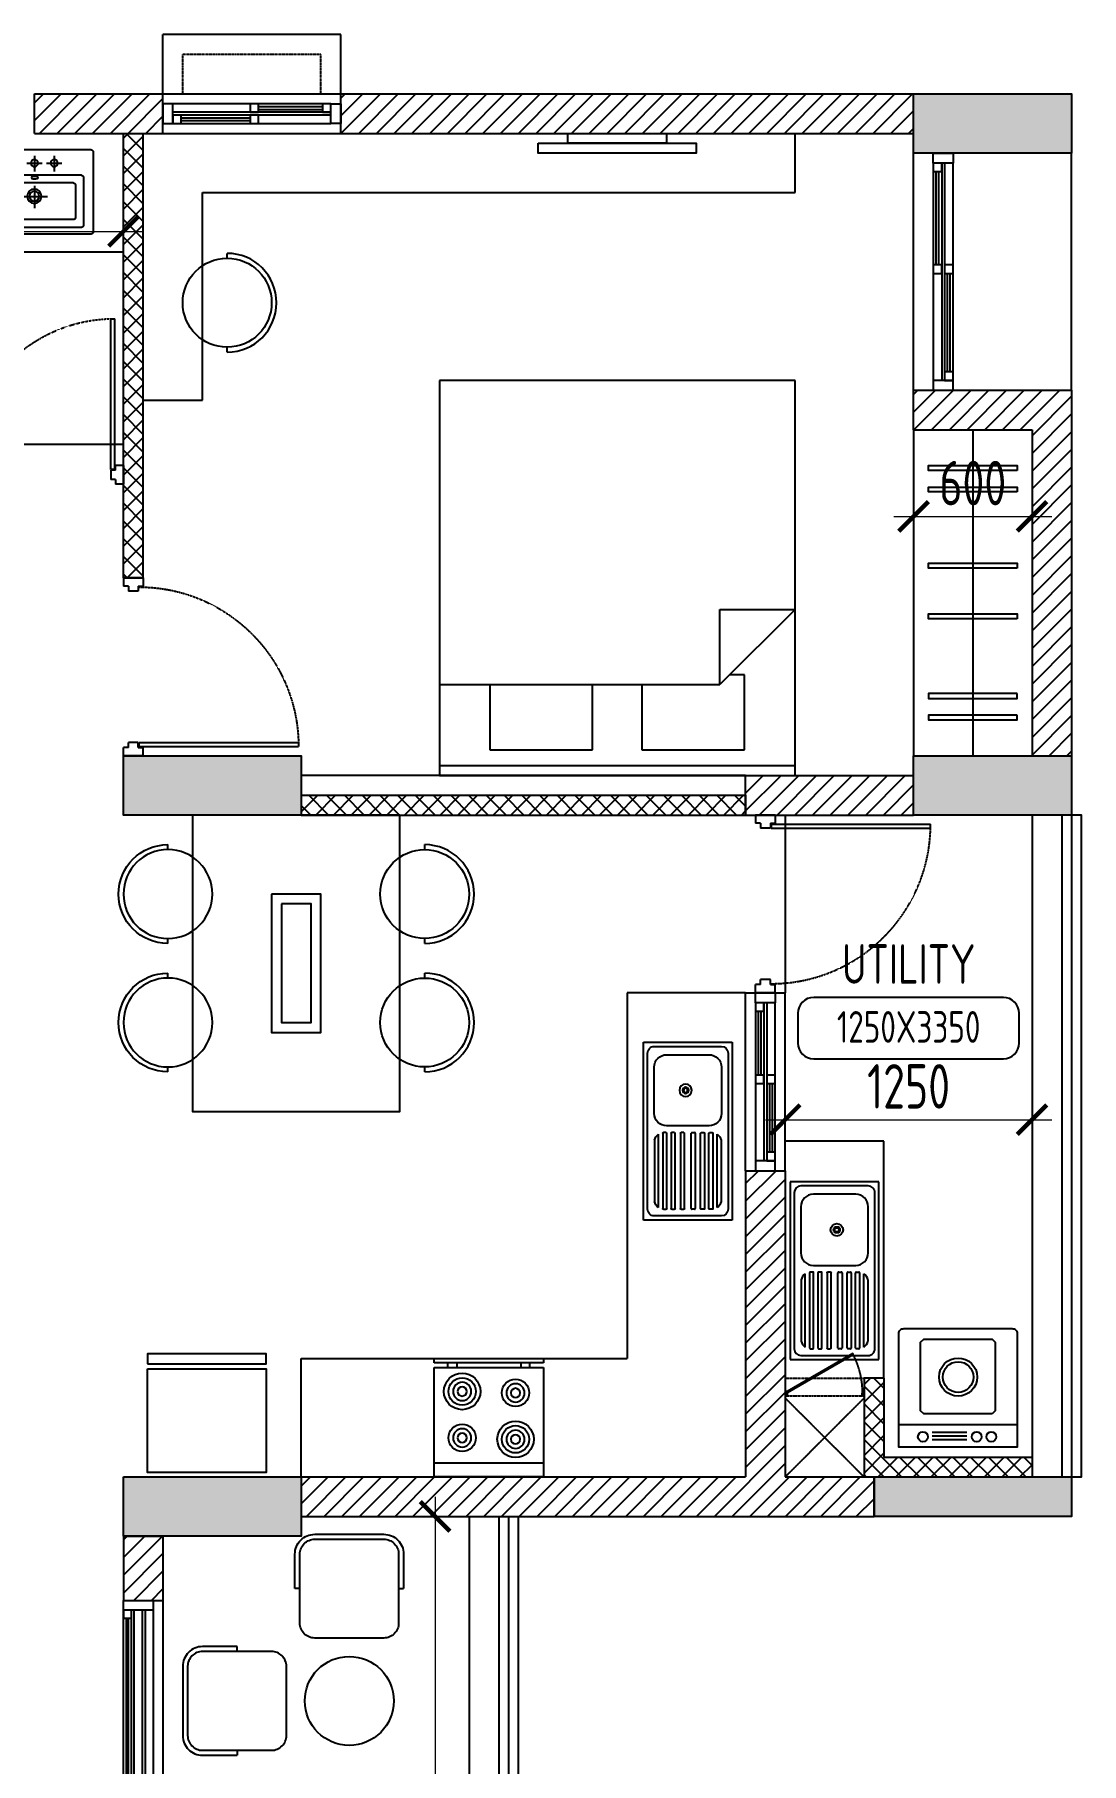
# Model space of a CAD drawing. Header units: millimetres. Extents: x -92307 to 258096, y -47434 to 112633.
# Drawn here: x 130151 to 135451, y -17648 to -8898 of the extents above; entities that cross this region are included whole.
import ezdxf
from ezdxf.enums import TextEntityAlignment as Align

# ---------------------------------------------------------------- set-up
doc = ezdxf.new("R2010")
doc.units = ezdxf.units.MM
doc.header["$LTSCALE"] = 10
doc.header["$PDMODE"] = 35
doc.header["$PDSIZE"] = 500
doc.linetypes.add('DASHED', pattern=[19.05, 12.7, -6.35])
doc.linetypes.add('HIDDEN', pattern=[9.525, 6.35, -3.175])
for name, color, linetype in [('07--DIM-1', 1, 'Continuous'), ('A--BLOCKWALL-1', 9, 'Continuous'), ('A--BLOCKWALL-2', 2, 'Continuous'), ('A--BLOCKWALL-3', 3, 'Continuous'), ('A--BLOCKWALL-HATCH', 8, 'Continuous'), ('A--CONCRETE-1', 9, 'Continuous'), ('A--CONCRETE-HID', 9, 'HIDDEN'), ('A--DOWN', 34, 'Continuous'), ('A--FIXTURE-0', 8, 'Continuous'), ('A--FURNITURE-0', 253, 'Continuous'), ('A--FURNITURE-1', 9, 'Continuous'), ('A--GLAZING-0', 181, 'Continuous'), ('A--HANDRAIL-1', 9, 'Continuous'), ('A--HATCH-1', 8, 'Continuous'), ('A--SANITARY-0', 253, 'Continuous'), ('A--SHAFT-HIDDEN', 9, 'HIDDEN'), ('A--SPACENUMBER', 2, 'Continuous'), ('A--SPACENUMBER-1', 8, 'Continuous'), ('A--SPACEREF', 3, 'Continuous'), ('A--Stucture', 9, 'Continuous'), ('A--TILING-1', 8, 'Continuous'), ('Typical floor Column Centre line$0$X-3rd Floor Column$0$A--COL250', 250, 'Continuous'), ('Typical floor Column Centre line$0$X-3rd Floor Column$0$A--CONCRETE-4', 4, 'Continuous')]:
    doc.layers.add(name, color=color, linetype=linetype)
doc.styles.add('ISO', font='isocp2.shx', dxfattribs={"width": 0.8})
doc.dimstyles.new('A-DIM-100', dxfattribs={"dimscale": 100, "dimtxt": 2.25, "dimasz": 1.5, "dimexe": 1, "dimexo": 0.5, "dimgap": 0, "dimtad": 0, "dimdec": 0, "dimzin": 12, "dimdsep": 46, "dimtxsty": 'ISO', "dimblk": 'ARCHTICK', "dimcen": 1, "dimdle": 1, "dimclrd": 8, "dimclre": 8, "dimclrt": 256, "dimadec": 0, "dimazin": 3, "dimtfac": 1, "dimtdec": 0, "dimtmove": 1, "dimatfit": 2, "dimfxl": 1, "dimtvp": 0.75, "dimtolj": 1, "dimtzin": 12, "dimlwd": 18, "dimlwe": 18, "dimarcsym": 0})
pattern_1 = [(45, (127700.97, -23097.9), (-44.90128, 44.90128), [])]
pattern_2 = [(45, (127700.97, -23097.9), (-44.90128, 44.90128), []), (135, (127700.97, -23097.9), (-44.90128, -44.90128), [])]

# ---------------------------------------------------------------- blocks, each defined once
blk = doc.blocks.new('A$C542B73FF')
at = {"layer": 'A--FURNITURE-0'}
for points in [[(-400, 50), (400, 50), (400, 100), (-400, 100)], [(-250, 0), (250, 0), (250, 50), (-250, 50)]]:
    blk.add_lwpolyline(points, close=True, dxfattribs=at)
blk = doc.blocks.new('A$C7FA855F9')
at = {"layer": 'A--FURNITURE-0', "linetype": 'Continuous'}
for p, q in [((900, 2000), (-900, 2000)), ((-900, 2000), (-900, 0)), ((900, 0), (900, 2000)), ((900, 840), (520, 460)), ((520, 840), (900, 840)), ((520, 460), (520, 840)), ((-900, 460), (520, 460)), ((-645, 460), (-645, 130)), ((-125, 130), (-125, 460)), ((125, 460), (125, 130)), ((645, 510), (570, 510)), ((645, 130), (645, 510)), ((-645, 130), (-125, 130)), ((125, 130), (645, 130)), ((-900, 50), (900, 50)), ((-900, 0), (900, 0))]:
    blk.add_line(p, q, dxfattribs=at)
blk = doc.blocks.new('A$C383732B3')
for p, q in [((275, 250), (275, 275)), ((275, -250), (275, -275))]:
    blk.add_line(p, q)
blk.add_lwpolyline([(275, 275), (100, 275, 0.414214), (0, 175), (0, -175, 0.414214), (100, -275), (275, -275)], format="xyb")
blk.add_lwpolyline([(100, -250), (450, -250, 0.414214), (525, -175), (525, 175, 0.414214), (450, 250), (100, 250, 0.414214), (25, 175), (25, -175, 0.414214)], format="xyb", close=True)
blk = doc.blocks.new('A$C337B3EF4')
for p, q in [((0, 225), (0, 250)), ((0, -250), (0, -225))]:
    blk.add_line(p, q)
blk.add_circle((0, 0), 225)
blk.add_arc((0, 0), 250, 270, 90)
blk = doc.blocks.new('A$C666E5324')
at = {"layer": 'A--FURNITURE-0'}
for points in [[(0, -525), (-1500, -525), (-1500, 525), (0, 525)], [(-400, -125), (-1100, -125), (-1100, 125), (-400, 125)], [(-450, -75), (-1050, -75), (-1050, 75), (-450, 75)]]:
    blk.add_lwpolyline(points, close=True, dxfattribs=at)
at = {"layer": 'A--FURNITURE-0', "xscale": -1, "rotation": 270.000000000004}
for p in [(-1050, 650), (-400, 650)]:
    blk.add_blockref('A$C337B3EF4', p, dxfattribs=at)
at = {"layer": 'A--FURNITURE-0', "rotation": 270.000000000004}
for p in [(-1050, -650), (-400, -650)]:
    blk.add_blockref('A$C337B3EF4', p, dxfattribs=at)
blk = doc.blocks.new('A$C030B2EE2')
at = {"layer": 'A--DOWN'}
for p, q in [((-100, 1150), (-100, 50)), ((-57.3, 1150), (-57.3, 50)), ((-42.7, 1150), (-42.7, 93)), ((0, 50), (0, 1150))]:
    blk.add_line(p, q, dxfattribs=at)
for points in [[(0, 1150), (-100, 1150), (-100, 1200), (0, 1200)], [(-57.3, 1150), (-100, 1150), (-100, 1107), (-57.3, 1107)], [(-57.3, 634), (-100, 634), (-100, 591), (-57.3, 591)], [(0, 634), (-42.7, 634), (-42.7, 591), (0, 591)], [(0, 93), (-42.7, 93), (-42.7, 50), (0, 50)], [(0, 50), (-100, 50), (-100, 0), (0, 0)]]:
    blk.add_lwpolyline(points, close=True, dxfattribs=at)
at = {"layer": 'A--GLAZING-0'}
for p, q in [((-85.6, 634), (-85.6, 1107)), ((-71.6, 634), (-71.6, 1107)), ((-28.4, 93), (-28.4, 591)), ((-14.4, 93), (-14.4, 591))]:
    blk.add_line(p, q, dxfattribs=at)
blk = doc.blocks.new('A$C35654C4B')
at = {"layer": 'A--BLOCKWALL-1'}
for p, q in [((-900, 200), (0, 200)), ((-900, 0), (0, 0))]:
    blk.add_line(p, q, dxfattribs=at)
at = {"layer": 'A--DOWN'}
for p, q in [((-50, 150), (-850, 150)), ((-50, 107.3), (-850, 107.3)), ((-50, 92.7), (-807, 92.7)), ((-850, 50), (-50, 50))]:
    blk.add_line(p, q, dxfattribs=at)
for points in [[(-850, 50), (-850, 150), (-900, 150), (-900, 50)], [(-807, 50), (-807, 92.7), (-850, 92.7), (-850, 50)], [(-416, 107.3), (-416, 150), (-459, 150), (-459, 107.3)], [(-416, 50), (-416, 92.7), (-459, 92.7), (-459, 50)], [(-50, 107.3), (-50, 150), (-93, 150), (-93, 107.3)], [(-50, 50), (-50, 150), (0, 150), (0, 50)]]:
    blk.add_lwpolyline(points, close=True, dxfattribs=at)
at = {"layer": 'A--GLAZING-0'}
for p, q in [((-416, 135.6), (-93, 135.6)), ((-416, 121.6), (-93, 121.6)), ((-807, 78.4), (-459, 78.4)), ((-807, 64.4), (-459, 64.4))]:
    blk.add_line(p, q, dxfattribs=at)
blk = doc.blocks.new('A$C34D21E7E')
at = {"layer": 'A--DOWN'}
for p, q in [((-150, 2450), (-150, -150)), ((-110, 2450), (-110, -150)), ((-95, 2450), (-95, -150)), ((-55, -150), (-55, 2450)), ((-40, -150), (-40, 2450)), ((0, -150), (0, 2450))]:
    blk.add_line(p, q, dxfattribs=at)
for points in [[(-150, 2450), (0, 2450), (0, 2500), (-150, 2500)], [(-40, 2450), (0, 2450), (0, 2410), (-40, 2410)], [(-95, 1590), (-55, 1590), (-55, 1550), (-95, 1550)], [(-40, 1550), (0, 1550), (0, 1590), (-40, 1590)], [(-150, 740), (-110, 740), (-110, 700), (-150, 700)], [(-95, 700), (-55, 700), (-55, 740), (-95, 740)], [(-150, -150), (-110, -150), (-110, -110), (-150, -110)], [(-150, -150), (0, -150), (0, -200), (-150, -200)]]:
    blk.add_lwpolyline(points, close=True, dxfattribs=at)
at = {"layer": 'A--GLAZING-0'}
for p, q in [((-25, 1590), (-25, 2410)), ((-15, 1590), (-15, 2410)), ((-80, 740), (-80, 1550)), ((-70, 740), (-70, 1550)), ((-135, -110), (-135, 700)), ((-125, -110), (-125, 700))]:
    blk.add_line(p, q, dxfattribs=at)
blk = doc.blocks.new('A$C1CBF2325')
at = {"layer": 'A--DOWN'}
for p, q in [((100, 0), (0, 0)), ((0, 0), (0, -42)), ((100, 0), (100, -42)), ((25, -42), (0, -42)), ((25, -42), (25, -67)), ((75, -67), (25, -67)), ((75, -42), (75, -67)), ((75, -42), (100, -42)), ((78.8, -46.2), (78.8, -67)), ((78.8, -46.2), (886, -46.2)), ((78.8, -67), (886, -67)), ((886, -67), (886, -46.2)), ((25, -858), (0, -858)), ((0, -900), (0, -858)), ((75, -833), (25, -833)), ((25, -858), (25, -833)), ((75, -858), (75, -833)), ((75, -858), (100, -858)), ((100, -900), (100, -858)), ((100, -900), (0, -900))]:
    blk.add_line(p, q, dxfattribs=at)
at = {"layer": 'A--DOWN', "color": 8, "linetype": 'DASHED', "ltscale": 0.005}
blk.add_arc((78.8, -46.2), 807.5, 269.73187, 358.52905, dxfattribs=at)
blk = doc.blocks.new('A$C302618AE')
at = {"layer": 'A--SANITARY-0'}
for p, q in [((-286.6, 0), (286.6, 0)), ((-296.6, -10), (-296.6, -416.5)), ((-60.1, -67.5), (-138, -67.5)), ((-99.5, -30), (-99.5, -110.2)), ((40, -67.5), (-37.9, -67.5)), ((0.5, -30), (0.5, -110.2)), ((140.5, -67.5), (62.6, -67.5)), ((101.1, -30), (101.1, -110.2)), ((296.6, -10), (296.6, -416.5)), ((-247.4, -138.5), (-247.4, -382.6)), ((-237.4, -128.5), (240, -128.5)), ((-196.4, -167.7), (198.9, -167.7)), ((250, -138.5), (250, -382.6)), ((-206.4, -177.7), (-206.4, -343.3)), ((65.1, -236), (-64.9, -236)), ((-0.1, -182.6), (-0.1, -294.6)), ((208.9, -177.7), (208.9, -343.3)), ((-286.6, -426.5), (286.6, -426.5)), ((-237.4, -392.6), (240, -392.6)), ((-196.4, -353.3), (198.9, -353.3))]:
    blk.add_line(p, q, dxfattribs=at)
for centre, radius in [((-99.5, -67.5), 17.8), ((0.5, -67.5), 17.8), ((101.1, -67.5), 17.8), ((1.1, -234.9), 36.3), ((1.1, -234.7), 25)]:
    blk.add_circle(centre, radius, dxfattribs=at)
for centre, start, end in [((-286.6, -10), 90, 180), ((286.6, -10), 0, 90), ((-237.4, -138.5), 90, 180), ((-196.4, -177.7), 90, 180), ((198.9, -177.7), 0, 90), ((240, -138.5), 0, 90), ((-196.4, -343.3), 180, 270), ((198.9, -343.3), 270, 0), ((-286.6, -416.5), 180, 270), ((-237.4, -382.6), 180, 270), ((240, -382.6), 270, 0), ((286.6, -416.5), 270, 0)]:
    blk.add_arc(centre, 10, start, end, dxfattribs=at)
blk.add_ellipse((-0.1, -141.1), major_axis=(17.6, 0), ratio=0.318204, dxfattribs=at)
blk = doc.blocks.new('A$C47D60FF3')
at = {"layer": 'A--FIXTURE-0'}
blk.add_lwpolyline([(-0.075, 0.6), (-0.075, 0), (-0.6, 0), (-0.6, 0.6)], close=True, dxfattribs=at)
blk.add_lwpolyline([(-0.05, 0.6), (-0.05, 0), (0, 0), (0, 0.6), (-0.05, 0.6)], dxfattribs=at)
blk = doc.blocks.new('SPACE')
at = {"layer": 'A--SPACENUMBER-1'}
blk.add_lwpolyline([(-600, 0), (600, 0, 0.414213562), (700, 100), (700, 288.5, 0.414213562), (600, 388.5), (-600, 388.5, 0.414213562), (-700, 288.5), (-700, 100, 0.414213562), (-600, 0, -0.052514465)], format="xyb", dxfattribs=at)
at = {"layer": 'A--SPACENUMBER', "style": 'ISO', "width": 0.8, "flags": 4}
blk.add_attdef('01', text='', height=250, dxfattribs=at).set_placement((0.455, 202.41), align=Align.MIDDLE)
at = {"layer": 'A--SPACEREF', "style": 'ISO', "width": 0.8, "flags": 4}
blk.add_attdef('S', text='', height=300, dxfattribs=at).set_placement((1.35, 474.975), align=Align.CENTER)
blk = doc.blocks.new('A$C2D7D56F7')
at = {"layer": 'A--FIXTURE-0'}
for p, q in [((-0.0443, -0.0369), (0.1306, -0.0369)), ((-0.0443, -0.0556), (0.1306, -0.0556)), ((-0.0443, -0.0744), (0.1306, -0.0744)), ((-0.3, -0.1125), (0.3, -0.1125))]:
    blk.add_line(p, q, dxfattribs=at)
blk.add_lwpolyline([(0.3, -0.575, -0.414214), (0.275, -0.6), (-0.275, -0.6, -0.414214), (-0.3, -0.575), (-0.3, 0), (0.3, 0)], format="xyb", close=True, dxfattribs=at)
blk.add_lwpolyline([(-0.1731, -0.1685), (0.1734, -0.1685), (0.1891, -0.1842), (0.1891, -0.5307), (0.1734, -0.5465), (-0.1731, -0.5465), (-0.1889, -0.5307), (-0.1889, -0.1842)], close=True, dxfattribs=at)
for centre, radius in [((-0.1687, -0.0522), 0.025), ((-0.0947, -0.0522), 0.025), ((0.1777, -0.0522), 0.025), ((-0.0007, -0.3546), 0.0964), ((-0.0007, -0.3546), 0.0776)]:
    blk.add_circle(centre, radius, dxfattribs=at)
blk = doc.blocks.new('A$C321E12B3')
at = {"layer": 'A--SANITARY-0', "ltscale": 5}
for p, q in [((-0.9, 0.45), (0, 0.45)), ((-0.9, 0), (-0.9, 0.45)), ((0, 0.45), (0, 0)), ((-0.879, 0.0547), (-0.879, 0.3953)), ((-0.8453, 0.429), (-0.0547, 0.429)), ((-0.7738, 0.3953), (-0.54, 0.3953)), ((-0.4391, 0.352), (-0.0589, 0.352)), ((-0.0633, 0.373), (-0.4347, 0.373)), ((-0.404, 0.3941), (-0.0939, 0.3941)), ((-0.021, 0.3953), (-0.021, 0.0547)), ((-0.8369, 0.1178), (-0.8369, 0.3322)), ((-0.4769, 0.3322), (-0.4769, 0.1178)), ((-0.4433, 0.3352), (-0.4433, 0.3478)), ((-0.4433, 0.2931), (-0.4433, 0.3057)), ((-0.0589, 0.331), (-0.4391, 0.331)), ((-0.4391, 0.31), (-0.0589, 0.31)), ((-0.0589, 0.2889), (-0.4391, 0.2889)), ((-0.4391, 0.2628), (-0.0589, 0.2628)), ((-0.0547, 0.3478), (-0.0547, 0.3352)), ((-0.0547, 0.3057), (-0.0547, 0.2931)), ((-0.4433, 0.246), (-0.4433, 0.2586)), ((-0.4433, 0.204), (-0.4433, 0.1914)), ((-0.0589, 0.2418), (-0.4391, 0.2418)), ((-0.0589, 0.2082), (-0.4391, 0.2082)), ((-0.4391, 0.1872), (-0.0589, 0.1872)), ((-0.0547, 0.2586), (-0.0547, 0.246)), ((-0.0547, 0.1914), (-0.0547, 0.204)), ((-0.4433, 0.1569), (-0.4433, 0.1443)), ((-0.4433, 0.1148), (-0.4433, 0.1022)), ((-0.0589, 0.1611), (-0.4391, 0.1611)), ((-0.4391, 0.14), (-0.0589, 0.14)), ((-0.0589, 0.119), (-0.4391, 0.119)), ((-0.4391, 0.098), (-0.0589, 0.098)), ((-0.0547, 0.1443), (-0.0547, 0.1569)), ((-0.0547, 0.1022), (-0.0547, 0.1148)), ((0, 0), (-0.9, 0)), ((-0.0547, 0.021), (-0.8453, 0.021)), ((-0.54, 0.0547), (-0.7738, 0.0547)), ((-0.0633, 0.077), (-0.4347, 0.077)), ((-0.404, 0.0559), (-0.0939, 0.0559))]:
    blk.add_line(p, q, dxfattribs=at)
at = {"layer": 'A--SANITARY-0'}
blk.add_line((-0.9, 0.45), (0, 0.45), dxfattribs=at)
at = {"layer": 'A--SANITARY-0', "ltscale": 5, "extrusion": (0, 0, -1)}
for centre, major_axis, start_param, end_param in [((-0.8453, 0.3953), (-0.0238, 0.0238), 5.497787, 7.068583), ((-0.7738, 0.3322), (0.0446, 0.0446), 3.926991, 5.497787), ((-0.54, 0.3322), (0.0446, 0.0446), -0.785398, 0.785398), ((-0.4391, 0.3478), (0.00297, 0.00297), 3.926991, 5.497787), ((-0.3928, 0.3449), (-0.0357, 0.0357), 6.090163, 6.844508), ((-0.1051, 0.3449), (-0.0357, 0.0357), 1.009473, 1.763819), ((-0.0589, 0.3478), (0.00297, 0.00297), -0.785398, 0.785398), ((-0.0547, 0.3953), (-0.0238, 0.0238), 0.785398, 2.356194), ((-0.4391, 0.3352), (-0.00297, 0.00297), 3.926991, 5.497787), ((-0.4391, 0.3057), (-0.00297, 0.00297), 5.497787, 7.068583), ((-0.4391, 0.2931), (-0.00297, 0.00297), 3.926991, 5.497787), ((-0.0589, 0.3352), (-0.00297, 0.00297), 2.356194, 3.926991), ((-0.0589, 0.3057), (0.00297, 0.00297), -0.785398, 0.785398), ((-0.0589, 0.2931), (-0.00297, 0.00297), 2.356194, 3.926991), ((-0.6569, 0.2136), (0.0223, 0.0223), 0.785398, 7.068583), ((-0.6569, 0.2136), (0.0112, 0.0112), 0.785398, 7.068583), ((-0.6569, 0.2136), (0.00743, 0.00743), 0.785398, 7.068583), ((-0.4391, 0.204), (0.00297, 0.00297), 3.926991, 5.497787), ((-0.4391, 0.1914), (-0.00297, 0.00297), 3.926991, 5.497787), ((-0.0589, 0.204), (0.00297, 0.00297), -0.785398, 0.785398), ((-0.0589, 0.1914), (-0.00297, 0.00297), 2.356194, 3.926991), ((-0.7738, 0.1178), (-0.0446, 0.0446), 3.926991, 5.497787), ((-0.54, 0.1178), (-0.0446, 0.0446), 2.356194, 3.926991), ((-0.4391, 0.1569), (0.00297, 0.00297), 3.926991, 5.497787), ((-0.4391, 0.1443), (0.00297, 0.00297), 2.356194, 3.926991), ((-0.4391, 0.1148), (0.00297, 0.00297), 3.926991, 5.497787), ((-0.4391, 0.1022), (0.00297, 0.00297), 2.356194, 3.926991), ((-0.0589, 0.1569), (0.00297, 0.00297), -0.785398, 0.785398), ((-0.0589, 0.1443), (-0.00297, 0.00297), 2.356194, 3.926991), ((-0.0589, 0.1148), (0.00297, 0.00297), -0.785398, 0.785398), ((-0.0589, 0.1022), (-0.00297, 0.00297), 2.356194, 3.926991), ((-0.8453, 0.0547), (0.0238, 0.0238), 2.356194, 3.926991), ((-0.3928, 0.1051), (-0.0357, 0.0357), 4.151066, 4.905412), ((-0.1051, 0.1051), (-0.0357, 0.0357), 2.94857, 3.702916), ((-0.0547, 0.0547), (-0.0238, 0.0238), 2.356194, 3.926991)]:
    blk.add_ellipse(centre, major_axis=major_axis, ratio=1, start_param=start_param, end_param=end_param, dxfattribs=at)
at = {"layer": 'A--SANITARY-0', "ltscale": 5}
for centre, major_axis, start_param, end_param in [((-0.4391, 0.2586), (-0.00297, -0.00297), 3.926991, 5.497787), ((-0.0589, 0.2586), (-0.00297, -0.00297), 2.356194, 3.926991), ((-0.4391, 0.246), (0.00297, -0.00297), 3.926991, 5.497787), ((-0.0589, 0.246), (0.00297, -0.00297), -0.785398, 0.785398)]:
    blk.add_ellipse(centre, major_axis=major_axis, ratio=1, start_param=start_param, end_param=end_param, dxfattribs=at)
blk = doc.blocks.new('A$C4DFF75E1')
at = {"layer": 'A--DOWN'}
for p, q in [((9.2, 24.6), (0, 24.6)), ((0, 24.6), (0, 0)), ((0, 0), (12.3, 0)), ((9.2, 15.2, 0), (9.2, 24.6, 0)), ((12.3, 15.2, 0), (9.2, 15.2, 0)), ((12.3, 15.2, 0), (12.3, 0, 0)), ((12.3, 15.2, 0), (12.3, 0, 0)), ((12.3, 0), (12.3, 15.2)), ((437.7, 15.2, 0), (437.7, 0, 0)), ((437.7, 15.2, 0), (437.7, 0, 0)), ((437.7, 15.2, 0), (440.8, 15.2, 0)), ((437.7, 0), (437.7, 15.2)), ((450, 0), (437.7, 0)), ((440.8, 24.6), (450, 24.6)), ((440.8, 15.2, 0), (440.8, 24.5, 0)), ((450, 24.6), (450, 0))]:
    blk.add_line(p, q, dxfattribs=at)
blk.add_lwpolyline([(13.8, 18.5), (387.6, 234.3), (384.6, 239.6), (10.7, 23.8)], close=True, dxfattribs=at)
blk.add_circle((10, 23.8, 0), 0.781, dxfattribs=at)
at = {"layer": 'A--DOWN', "color": 8, "linetype": 'DASHED', "ltscale": 0.003}
blk.add_arc((-37, 15.2, 0), 477.8, 0, 27.29356, dxfattribs=at)
blk = doc.blocks.new('_ArchTick')
at = {"color": 0, "const_width": 0.15}
blk.add_lwpolyline([(-0.5, -0.5), (0.5, 0.5)], dxfattribs=at)
blk = doc.blocks.new('*D324')
at = {"layer": '07--DIM-1', "color": 8, "lineweight": 18}
for p, q in [((134601, -10947.9), (134601, -11436.5)), ((135201, -10947.9), (135201, -11436.5)), ((134501, -11336.5), (135301, -11336.5))]:
    blk.add_line(p, q, dxfattribs=at)
at = {"layer": 'Defpoints', "color": 0}
for p in [(134601, -10897.9), (135201, -10897.9), (135201, -11336.5)]:
    blk.add_point(p, dxfattribs=at)
at = {"layer": '07--DIM-1', "color": 8, "lineweight": 18, "xscale": 150, "yscale": 150, "zscale": 150, "rotation": 180}
blk.add_blockref('_ArchTick', (134601, -11336.5), dxfattribs=at)
at = {"layer": '07--DIM-1', "color": 8, "lineweight": 18, "xscale": 150, "yscale": 150, "zscale": 150}
blk.add_blockref('_ArchTick', (135201, -11336.5), dxfattribs=at)
at = {"layer": '07--DIM-1', "insert": (134901, -11167.8), "char_height": 225, "attachment_point": 5, "style": 'ISO'}
blk.add_mtext('\\A1;600', dxfattribs=at)
blk = doc.blocks.new('*D325')
at = {"layer": '07--DIM-1', "color": 8, "lineweight": 18}
for p, q in [((128001, -9447.9), (128001, -9994)), ((130601, -9447.9), (130601, -9994)), ((127901, -9894), (130701, -9894))]:
    blk.add_line(p, q, dxfattribs=at)
at = {"layer": 'Defpoints', "color": 0}
for p in [(128001, -9397.9), (130601, -9397.9), (130601, -9894)]:
    blk.add_point(p, dxfattribs=at)
at = {"layer": '07--DIM-1', "color": 8, "lineweight": 18, "xscale": 150, "yscale": 150, "zscale": 150, "rotation": 180}
blk.add_blockref('_ArchTick', (128001, -9894), dxfattribs=at)
at = {"layer": '07--DIM-1', "color": 8, "lineweight": 18, "xscale": 150, "yscale": 150, "zscale": 150}
blk.add_blockref('_ArchTick', (130601, -9894), dxfattribs=at)
at = {"layer": '07--DIM-1', "insert": (129301, -9725.2), "char_height": 225, "attachment_point": 5, "style": 'ISO'}
blk.add_mtext('\\A1;2600', dxfattribs=at)
blk = doc.blocks.new('*D328')
at = {"layer": '07--DIM-1', "color": 8, "lineweight": 18}
for p, q in [((132178.8, -16297.9), (132178.8, -20047.9)), ((132301, -16397.9), (132078.8, -16397.9)), ((132301, -19947.9), (132078.8, -19947.9))]:
    blk.add_line(p, q, dxfattribs=at)
at = {"layer": 'Defpoints', "color": 0}
for p in [(132351, -16397.9), (132178.8, -19947.9), (132351, -19947.9)]:
    blk.add_point(p, dxfattribs=at)
at = {"layer": '07--DIM-1', "color": 8, "lineweight": 18, "xscale": 150, "yscale": 150, "zscale": 150}
for p, rotation in [((132178.8, -16397.9), 90), ((132178.8, -19947.9), 270)]:
    blk.add_blockref('_ArchTick', p, dxfattribs=dict(at, rotation=rotation))
at = {"layer": '07--DIM-1', "insert": (132010.1, -18172.9), "char_height": 225, "attachment_point": 5, "rotation": 90, "style": 'ISO'}
blk.add_mtext('\\A1;3550', dxfattribs=at)
blk = doc.blocks.new('*D332')
at = {"layer": '07--DIM-1', "color": 8, "lineweight": 18}
for p, q in [((133951, -14435.6), (133951, -14289.9)), ((135201, -14435.6), (135201, -14289.9)), ((133851, -14389.9), (135301, -14389.9))]:
    blk.add_line(p, q, dxfattribs=at)
at = {"layer": 'Defpoints', "color": 0}
for p in [(135201, -14389.9), (133951, -14485.6), (135201, -14485.6)]:
    blk.add_point(p, dxfattribs=at)
at = {"layer": '07--DIM-1', "color": 8, "lineweight": 18, "xscale": 150, "yscale": 150, "zscale": 150, "rotation": 180}
blk.add_blockref('_ArchTick', (133951, -14389.9), dxfattribs=at)
at = {"layer": '07--DIM-1', "color": 8, "lineweight": 18, "xscale": 150, "yscale": 150, "zscale": 150}
blk.add_blockref('_ArchTick', (135201, -14389.9), dxfattribs=at)
at = {"layer": '07--DIM-1', "insert": (134576, -14221.2), "char_height": 225, "attachment_point": 5, "style": 'ISO'}
blk.add_mtext('\\A1;1250', dxfattribs=at)
blk = doc.blocks.new('A$C06896976')
at = {"layer": 'A--FIXTURE-0'}
for p, q in [((0, 0.6), (-0.6, 0.6)), ((-0.6, 0.6), (-0.6, 0)), ((-0.525, 0.6), (-0.525, 0)), ((0, 0), (0, 0.6)), ((0.05, 0.6), (0.025, 0.6)), ((0.025, 0.6), (0.025, 0)), ((0.05, 0), (0.05, 0.6)), ((0, 0.525), (0.025, 0.525)), ((0.025, 0.475), (0, 0.475)), ((0.025, 0.125), (0, 0.125)), ((-0.6, 0), (0, 0)), ((0, 0.075), (0.025, 0.075)), ((0.025, 0), (0.05, 0))]:
    blk.add_line(p, q, dxfattribs=at)
for centre, major_axis, start_param, end_param in [((-0.3937, 0.4463), (0.0707, 0.0707), 0.785398, 7.068583), ((-0.3937, 0.4463), (0.053, 0.053), 0.785398, 7.068583), ((-0.3937, 0.4463), (0.0354, 0.0354), 0.785398, 7.068583), ((-0.1392, 0.4463), (-0.053, 0.053), -0.785398, 5.497787), ((-0.1392, 0.4463), (-0.0354, 0.0354), -0.785398, 5.497787), ((-0.3937, 0.4463), (0.0177, 0.0177), 0.785398, 7.068583), ((-0.1392, 0.4463), (0.0177, 0.0177), 0.785398, 7.068583), ((-0.3858, 0.1537), (0.053, -0.053), -0.785398, 5.497787), ((-0.3858, 0.1537), (0.0354, -0.0354), -0.785398, 5.497787), ((-0.1313, 0.1537), (-0.0707, -0.0707), 0.785398, 7.068583), ((-0.1313, 0.1537), (-0.053, -0.053), 0.785398, 7.068583), ((-0.1313, 0.1537), (-0.0354, -0.0354), 0.785398, 7.068583), ((-0.3858, 0.1537), (-0.0177, -0.0177), 0.785398, 7.068583), ((-0.1313, 0.1537), (-0.0177, -0.0177), 0.785398, 7.068583)]:
    blk.add_ellipse(centre, major_axis=major_axis, ratio=1, start_param=start_param, end_param=end_param, dxfattribs=at)

msp = doc.modelspace()

# ---------------------------------------------------------------- hatches: boundary and pattern name
at = {"layer": 'A--BLOCKWALL-HATCH'}
h = msp.add_hatch(dxfattribs=at)
h.set_pattern_fill('ANSI37', color=256, scale=20, style=0)
h.set_pattern_definition(pattern_2)
h.paths.add_polyline_path([(130601, -9397.9), (130701, -9397.9), (130701, -11647.9), (130601, -11647.9)])
h = msp.add_hatch(dxfattribs=at)
h.set_pattern_fill('ANSI37', color=256, scale=20, style=0)
h.set_pattern_definition(pattern_2)
h.paths.add_polyline_path([(131501, -12847.9), (133751, -12847.9), (133751, -12747.9), (131501, -12747.9)])
h = msp.add_hatch(dxfattribs=at)
h.set_pattern_fill('ANSI37', color=256, scale=20, style=0)
h.set_pattern_definition([(45, (127700.97, -23097.9), (-44.90128, 44.90128), []), (135, (127700.97, -23097.9), (-44.90128, -44.90128), [])])
h.paths.add_polyline_path([(134351, -15697.9), (134351, -16197.9), (135201, -16197.9), (135201, -16097.9), (134451, -16097.9), (134451, -15697.9)])
at = {"layer": 'A--HATCH-1'}
h = msp.add_hatch(dxfattribs=at)
h.set_pattern_fill('ANSI31', color=256, scale=20, style=0)
h.set_pattern_definition(pattern_1)
h.paths.add_polyline_path([(130151, -9397.9), (130801, -9397.9), (130801, -9197.9), (130151, -9197.9)])
h = msp.add_hatch(dxfattribs=at)
h.set_pattern_fill('ANSI31', color=256, scale=20, style=0)
h.set_pattern_definition(pattern_1)
h.paths.add_polyline_path([(131701, -9397.9), (134601, -9397.9), (134601, -9197.9), (131701, -9197.9)])
h = msp.add_hatch(dxfattribs=at)
h.set_pattern_fill('ANSI31', color=256, scale=20, style=0)
h.set_pattern_definition(pattern_1)
h.paths.add_polyline_path([(134601, -10897.9), (135201, -10897.9), (135201, -12547.9), (135401, -12547.9), (135401, -10697.9), (134601, -10697.9)])
h = msp.add_hatch(dxfattribs=at)
h.set_pattern_fill('ANSI31', color=256, scale=20, style=0)
h.set_pattern_definition(pattern_1)
h.paths.add_polyline_path([(133751, -12847.9), (134601, -12847.9), (134601, -12647.9), (133751, -12647.9)])
h = msp.add_hatch(dxfattribs=at)
h.set_pattern_fill('ANSI31', color=256, scale=20, style=0)
h.set_pattern_definition(pattern_1)
h.paths.add_polyline_path([(133751, -14647.9), (133951, -14647.9), (133951, -16197.9), (134401, -16197.9), (134401, -16397.9), (131501, -16397.9), (131501, -16197.9), (133751, -16197.9)])
h = msp.add_hatch(dxfattribs=at)
h.set_pattern_fill('ANSI31', color=256, scale=20, style=0)
h.set_pattern_definition(pattern_1)
h.paths.add_polyline_path([(130601, -16497.9), (130801, -16497.9), (130801, -16822.9), (130601, -16822.9)])
at = {"layer": 'Typical floor Column Centre line$0$X-3rd Floor Column$0$A--COL250'}
h = msp.add_hatch(color=256, dxfattribs=at)
h.dxf.hatch_style = 1
h.paths.add_polyline_path([(134601, -9197.9), (135401, -9197.9), (135401, -9497.9), (134601, -9497.9)])
h = msp.add_hatch(color=256, dxfattribs=at)
h.dxf.hatch_style = 1
h.paths.add_polyline_path([(130601, -12547.9), (131501, -12547.9), (131501, -12847.9), (130601, -12847.9)])
h = msp.add_hatch(color=256, dxfattribs=at)
h.dxf.hatch_style = 1
h.paths.add_polyline_path([(134601, -12547.9), (135401, -12547.9), (135401, -12847.9), (134601, -12847.9)])
h = msp.add_hatch(color=256, dxfattribs=at)
h.dxf.hatch_style = 1
h.paths.add_polyline_path([(130601, -16197.9), (131501, -16197.9), (131501, -16497.9), (130601, -16497.9)])
h = msp.add_hatch(color=256, dxfattribs=at)
h.dxf.hatch_style = 1
h.paths.add_polyline_path([(134401, -16197.9), (135401, -16197.9), (135401, -16397.9), (134401, -16397.9)])

# ---------------------------------------------------------------- linework, layer by layer
msp.add_line((133751, -12647.9), (131501, -12647.9))
at = {"layer": 'A--BLOCKWALL-1'}
for p, q in [((134601, -10697.9), (134601, -9497.9)), ((135201, -12847.9), (135201, -16197.9)), ((133751, -13747.9), (133951, -13747.9)), ((132351, -16397.9), (132351, -19947.9))]:
    msp.add_line(p, q, dxfattribs=at)
at = {"layer": 'A--BLOCKWALL-2'}
for p, q in [((130801, -9197.9), (130801, -8897.9)), ((131701, -8897.9), (130801, -8897.9)), ((131701, -9197.9), (131701, -8897.9)), ((130601, -11647.9), (130601, -9397.9)), ((130601, -9397.9), (130701, -9397.9)), ((130701, -11647.9), (130701, -9397.9)), ((130601, -11647.9), (130701, -11647.9)), ((131501, -12747.9), (131501, -12847.9)), ((131501, -12747.9), (133751, -12747.9)), ((133751, -12747.9), (133751, -12847.9)), ((131501, -12847.9), (133751, -12847.9)), ((134351, -15697.9), (134351, -16197.9)), ((134451, -15697.9), (134351, -15697.9)), ((134451, -15697.9), (134451, -16097.9)), ((134451, -16097.9), (135201, -16097.9)), ((135201, -16097.9), (135201, -16197.9)), ((134351, -16197.9), (135201, -16197.9))]:
    msp.add_line(p, q, dxfattribs=at)
at = {"layer": 'A--BLOCKWALL-3'}
for p, q in [((130151, -9397.9), (130151, -9197.9)), ((130151, -9197.9), (130801, -9197.9)), ((130801, -9397.9), (130801, -9197.9)), ((131701, -9397.9), (131701, -9197.9)), ((131701, -9197.9), (134601, -9197.9)), ((134601, -9397.9), (134601, -9197.9)), ((130151, -9397.9), (130801, -9397.9)), ((131701, -9397.9), (134601, -9397.9)), ((134601, -10897.9), (134601, -10697.9)), ((134601, -10697.9), (135401, -10697.9)), ((135401, -10697.9), (135401, -12547.9)), ((134601, -10897.9), (135201, -10897.9)), ((135201, -10897.9), (135201, -12547.9)), ((135201, -12547.9), (135401, -12547.9)), ((133751, -12847.9), (133751, -12647.9)), ((133751, -12647.9), (134601, -12647.9)), ((134601, -12847.9), (134601, -12647.9)), ((133751, -12847.9), (134601, -12847.9)), ((133751, -14647.9), (133751, -16197.9)), ((133751, -14647.9), (133951, -14647.9)), ((133951, -14647.9), (133951, -16197.9)), ((131501, -16197.9), (131501, -16397.9)), ((131501, -16197.9), (133751, -16197.9)), ((133951, -16197.9), (134401, -16197.9)), ((134401, -16197.9), (134401, -16397.9)), ((131501, -16397.9), (134401, -16397.9)), ((130601, -16497.9), (130601, -16822.9)), ((130601, -16497.9), (130801, -16497.9)), ((130801, -16497.9), (130801, -16822.9)), ((130601, -16822.9), (130801, -16822.9))]:
    msp.add_line(p, q, dxfattribs=at)
at = {"layer": 'A--CONCRETE-1'}
msp.add_line((135401, -10697.9), (135401, -9497.9), dxfattribs=at)
at = {"layer": 'A--CONCRETE-HID', "ltscale": 0.01}
for p, q in [((130901, -9197.9), (130901, -8997.9)), ((131601, -8997.9), (130901, -8997.9)), ((131601, -9197.9), (131601, -8997.9))]:
    msp.add_line(p, q, dxfattribs=at)
at = {"layer": 'A--FIXTURE-0'}
for p, q in [((133151, -13747.9), (133151, -15597.9)), ((133751, -13747.9), (133151, -13747.9)), ((134451, -14497.9), (133951, -14497.9)), ((134451, -15697.9), (134451, -14497.9)), ((131501, -15597.9), (133151, -15597.9)), ((131501, -16197.9), (131501, -15597.9))]:
    msp.add_line(p, q, dxfattribs=at)
at = {"layer": 'A--FURNITURE-0'}
for p, q in [((134001, -9697.9), (134001, -9397.9)), ((131001, -9697.9), (134001, -9697.9)), ((131001, -10747.9), (131001, -9697.9)), ((130701, -10747.9), (131001, -10747.9))]:
    msp.add_line(p, q, dxfattribs=at)
msp.add_circle((131744.2, -17331.5), 225, dxfattribs=at)
at = {"layer": 'A--FURNITURE-1'}
for p, q in [((134601, -10897.9), (134601, -12547.9)), ((134901, -10897.9), (134901, -12547.9))]:
    msp.add_line(p, q, dxfattribs=at)
at = {"layer": 'A--FURNITURE-1', "elevation": 0}
for points in [[(135126, -11104), (134676, -11104), (134676, -11079), (135126, -11079), (135126, -11104)], [(135126, -11212.8), (134676, -11212.8), (134676, -11187.8), (135126, -11187.8), (135126, -11212.8)], [(135126, -11598.5), (134676, -11598.5), (134676, -11573.5), (135126, -11573.5), (135126, -11598.5)], [(135126, -11855), (134676, -11855), (134676, -11830), (135126, -11830), (135126, -11855)], [(135126, -12233), (134676, -12233), (134676, -12258), (135126, -12258), (135126, -12233)], [(135126, -12341.8), (134676, -12341.8), (134676, -12366.8), (135126, -12366.8), (135126, -12341.8)]]:
    msp.add_lwpolyline(points, dxfattribs=at)
at = {"layer": 'A--HANDRAIL-1', "color": 1}
for p, q in [((135351, -12847.9), (135351, -16197.9)), ((135401, -12847.9), (135401, -16197.9)), ((132501, -16397.9), (132501, -19947.9)), ((132551, -16397.9), (132551, -19947.9))]:
    msp.add_line(p, q, dxfattribs=at)
at = {"layer": 'A--SHAFT-HIDDEN', "ltscale": 0.01}
for p, q in [((133951, -15697.9), (134351, -15697.9)), ((133951, -15786.8), (134351, -15786.8)), ((133951, -15797.9), (134351, -16197.9)), ((134351, -15797.9), (133951, -16197.9))]:
    msp.add_line(p, q, dxfattribs=at)
at = {"layer": 'A--Stucture', "linetype": 'Continuous', "ltscale": 0.5}
msp.add_line((132601, -20147.9), (132601, -16397.9), dxfattribs=at)
at = {"layer": 'A--Stucture', "linetype": 'Continuous', "ltscale": 0.5, "elevation": 0}
msp.add_lwpolyline([(135401, -16197.9), (135451, -16197.9), (135451, -12847.9), (135401, -12847.9)], dxfattribs=at)
at = {"layer": 'A--TILING-1'}
for p, q in [((129701, -9997.9), (130601, -9997.9)), ((130601, -10972.9), (129751, -10972.9)), ((133951, -12847.9), (133951, -13747.9)), ((130801, -16822.9), (130801, -19522.9))]:
    msp.add_line(p, q, dxfattribs=at)
at = {"layer": 'Typical floor Column Centre line$0$X-3rd Floor Column$0$A--CONCRETE-4', "elevation": 0}
for points in [[(134601, -9197.9), (135401, -9197.9), (135401, -9497.9), (134601, -9497.9)], [(130601, -12547.9), (131501, -12547.9), (131501, -12847.9), (130601, -12847.9)], [(134601, -12547.9), (135401, -12547.9), (135401, -12847.9), (134601, -12847.9)], [(130601, -16197.9), (131501, -16197.9), (131501, -16497.9), (130601, -16497.9)], [(134401, -16197.9), (135401, -16197.9), (135401, -16397.9), (134401, -16397.9)]]:
    msp.add_lwpolyline(points, close=True, dxfattribs=at)

# ---------------------------------------------------------------- block references
at = {"xscale": 0.8888888888614019, "yscale": 0.8888888888658205, "zscale": 0.8888888888658205}
msp.add_blockref('A$C4DFF75E1', (133951, -15786.8), dxfattribs=at)
at = {"layer": 'A--DOWN'}
for name, p in [('A$C35654C4B', (131701, -9397.9)), ('A$C030B2EE2', (134801, -10697.9))]:
    msp.add_blockref(name, p, dxfattribs=at)
at = {"layer": 'A--DOWN', "xscale": -0.9444444444443834, "yscale": 0.9444444444443834, "zscale": 0.9444444444443834, "rotation": 270}
msp.add_blockref('A$C1CBF2325', (130601, -11172.9), dxfattribs=at)
at = {"layer": 'A--DOWN', "extrusion": (0, 0, -1), "zscale": -1, "rotation": 179.999999999996}
msp.add_blockref('A$C1CBF2325', (-130601, -12547.9), dxfattribs=at)
at = {"layer": 'A--DOWN', "extrusion": (0, 0, -1), "xscale": -1, "zscale": -1}
msp.add_blockref('A$C1CBF2325', (-133801, -12847.9), dxfattribs=at)
at = {"layer": 'A--DOWN', "rotation": 90}
msp.add_blockref('A$C35654C4B', (133951, -13747.9), dxfattribs=at)
at = {"layer": 'A--DOWN', "xscale": -1}
msp.add_blockref('A$C34D21E7E', (130601, -19322.9), dxfattribs=at)
at = {"layer": 'A--FIXTURE-0', "xscale": 1000, "yscale": 1000}
for name, p, zscale, rotation in [('A$C2D7D56F7', (134826, -16047.1), 1000, 180), ('A$C47D60FF3', (131323, -15575.4), 999.9999999999999, 90)]:
    msp.add_blockref(name, p, dxfattribs=dict(at, zscale=zscale, rotation=rotation))
at = {"layer": 'A--FIXTURE-0', "extrusion": (0, 0, -1), "xscale": 923.0769112439157, "yscale": 923.0769112439157, "zscale": -923.0769112439119, "rotation": 89.99999999999909}
msp.add_blockref('A$C06896976', (-132174, -15644.1), dxfattribs=at)
at = {"layer": 'A--FURNITURE-0', "xscale": -1}
for name, p, rotation in [('A$C542B73FF', (133101, -9397.9), 180), ('A$C666E5324', (131476, -12847.9), 270)]:
    msp.add_blockref(name, p, dxfattribs=dict(at, rotation=rotation))
at = {"layer": 'A--FURNITURE-0'}
for name, p in [('A$C337B3EF4', (131126, -10255.2)), ('A$C7FA855F9', (133101, -12647.9)), ('A$C383732B3', (130901, -17331.5))]:
    msp.add_blockref(name, p, dxfattribs=at)
at = {"layer": 'A--FURNITURE-0', "extrusion": (0, 0, -1), "zscale": -1, "rotation": 270}
msp.add_blockref('A$C383732B3', (-131744.2, -16488.3), dxfattribs=at)
at = {"layer": 'A--SANITARY-0', "ltscale": 19, "xscale": -1}
msp.add_blockref('A$C302618AE', (130151, -9481.1), dxfattribs=at)
at = {"layer": 'A--SANITARY-0', "yscale": 1000, "zscale": 1000}
for p, xscale, rotation in [((133233.3, -14897.9), 1000, 269.9999999999959), ((134426, -15604.3), -1000, 90.00000000000416)]:
    msp.add_blockref('A$C321E12B3', p, dxfattribs=dict(at, xscale=xscale, rotation=rotation))
at = {"layer": 'A--SPACEREF'}
ref = msp.add_blockref('SPACE', (134575.8, -14081.8), dxfattribs=dict(at, xscale=0.8000000000029104, yscale=0.8, zscale=0.8))
ref.add_attrib('01', '1250X3350', dxfattribs={"layer": 'A--SPACENUMBER', "height": 160, "style": 'ISO', "width": 0.8, "flags": 4}).set_placement((134576.3, -13919.9), align=Align.MIDDLE)
ref.add_attrib('S', 'UTILITY', dxfattribs={"height": 200, "style": 'ISO', "width": 0.8, "flags": 4}).set_placement((134577, -13701.8), align=Align.CENTER)

# ---------------------------------------------------------------- dimensions: what is measured, and where the dimension line sits
at = {"layer": '07--DIM-1'}
for base, p1, p2, picture, middle in [((130601, -9894), (128001, -9397.9), (130601, -9397.9), '*D325', (129301, -9725.2)), ((135201, -11336.5), (134601, -10897.9), (135201, -10897.9), '*D324', (134901, -11167.8)), ((135201, -14389.9), (133951, -14485.6), (135201, -14485.6), '*D332', (134576, -14221.2))]:
    dim = msp.add_linear_dim(base=base, p1=p1, p2=p2, dimstyle='A-DIM-100', dxfattribs=at)
    dim.commit()
    dim.dimension.update_dxf_attribs({"geometry": picture, "text_midpoint": middle})
dim = msp.add_linear_dim(base=(132178.8, -19947.9), p1=(132351, -16397.9), p2=(132351, -19947.9), angle=90, dimstyle='A-DIM-100', dxfattribs=at)
dim.commit()
dim.dimension.update_dxf_attribs({"geometry": '*D328', "text_midpoint": (132010.1, -18172.9)})

doc.saveas('drawing.dxf')
